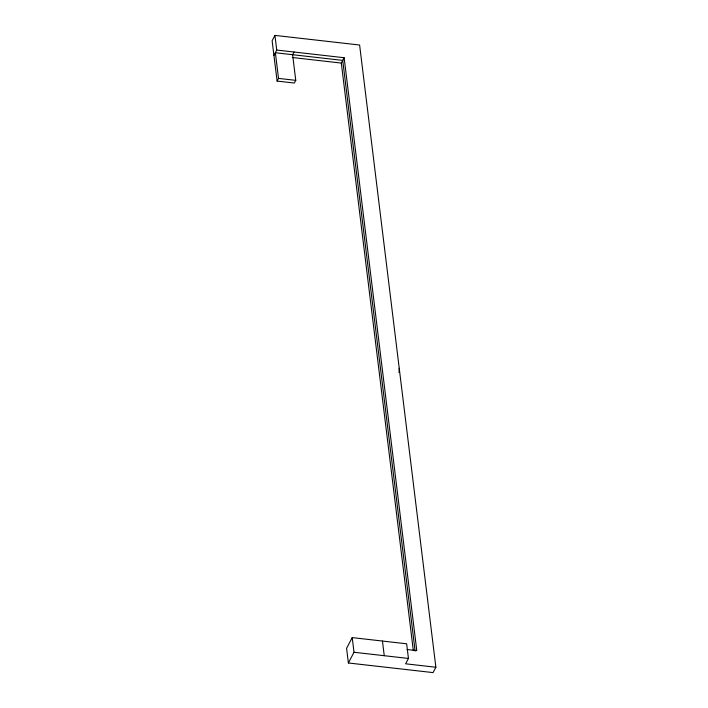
<?xml version="1.0" encoding="UTF-8"?>
<svg xmlns="http://www.w3.org/2000/svg" width="708" height="708" viewBox="0 0 708 708"><rect width="100%" height="100%" fill="white"/><g stroke="black" fill="none" stroke-linecap="round" stroke-linejoin="round"><path stroke-width="1.06" d="M398.985 372.514L399.232 368.275M435.871 667.246L405.631 663.803L408.445 658.449L406.649 643.793L352.212 637.607L346.584 648.324L348.38 662.98L433.057 672.6L435.871 667.246L359.62 45.02L274.943 35.4L276.74 50.056L273.925 55.419L277.111 81.075L294.351 83.031L295.758 80.349L292.608 54.702L294.015 52.02M274.943 35.4L272.129 40.754L273.925 55.419M277.111 81.075L278.518 78.393L275.377 52.746L342.725 60.392L415.118 651.103M413.313 650.493L341.318 63.074L344.132 57.72L276.74 50.056M348.38 662.98L354.009 652.263L352.212 637.607M292.298 57.498L341.318 63.074M278.518 78.393L295.758 80.349M407.073 649.519L416.791 650.625L344.132 57.72M354.009 652.263L408.445 658.449M382.453 641.041L384.249 655.697"/></g></svg>
